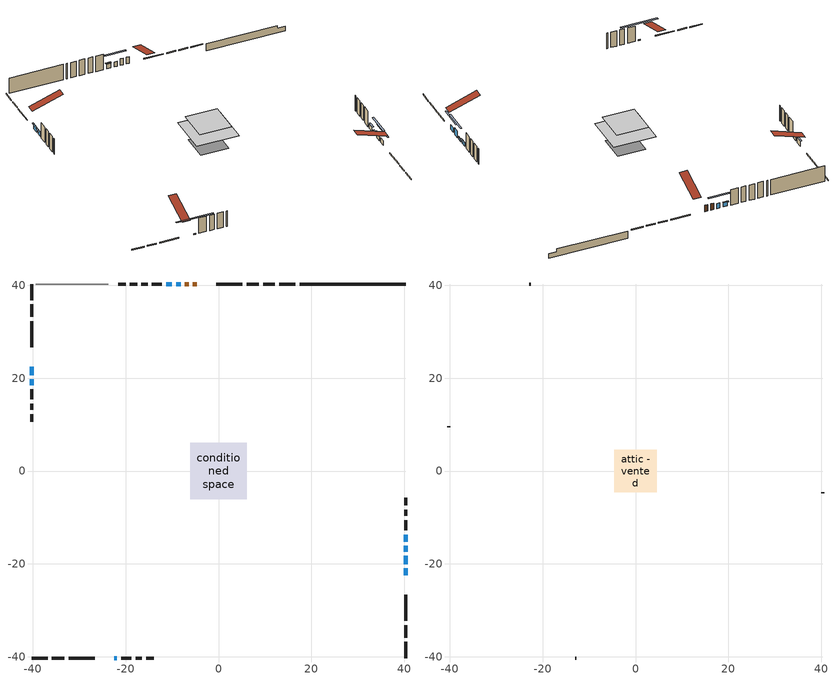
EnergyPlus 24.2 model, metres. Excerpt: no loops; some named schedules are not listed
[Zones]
conditioned space
 floor outside (Floor1 construction): -2.18,-2.18 -2.18,2.18 2.18,2.18 2.18,-2.18 z0.56
 floor adiabatic (AdiabaticFloorConstruction): -6.1,-6.1 -6.1,6.1 6.1,6.1 6.1,-6.1 z3
 floor foundation (Slab1 construction): -4.01,-4.01 -4.01,4.01 4.01,4.01 4.01,-4.01 z-1.73
 wall outside (RimJoist1 construction): 16.56,40.29 13.07,40.29 / -40.29,-40.29 -36.81,-40.29 / -40.29,40.29 -40.29,36.81 / 40.29,-40.29 40.29,-36.81 z0.56:0.86
 wall outside (RimJoist3 construction): 8.71,40.29 6.06,40.29 / -35.88,-40.29 -33.22,-40.29 / -40.29,35.88 -40.29,33.22 / 40.29,-35.88 40.29,-33.22 z0.56:0.86
 wall outside (RimJoist4 construction): 5.13,40.29 -0.46,40.29 / -32.29,-40.29 -26.71,-40.29 / -40.29,32.29 -40.29,26.71 / 40.29,-32.29 40.29,-26.71 z0.56:0.86
 wall outside (AdiabaticWallConstruction 1): -4.66,40.29 -5.5,40.29 / -6.42,40.29 -7.26,40.29 z0.56:2.59
 wall outside (AdiabaticWallConstruction): 40.29,-22.5 40.29,-20.97 / -40.29,22.5 -40.29,20.67 z0.56:2.08; -22.5,-40.29 -21.89,-40.29 z0.56:0.87; 40.29,-20.05 40.29,-18.29 z0.56:2.54; -8.18,40.29 -9.1,40.29 z0.56:2.09; 40.29,-17.36 40.29,-16.14 z0.56:1.17; 40.29,-15.22 40.29,-13.69 z0.56:1.78; -10.03,40.29 -11.25,40.29 / -40.29,19.74 -40.29,18.52 z0.56:1.96
 wall outside (Wall1 construction): -12.18,40.29 -14.35,40.29 / -20.96,-40.29 -18.78,-40.29 / -40.29,17.59 -40.29,15.42 / 40.29,-12.76 40.29,-10.59 z0.56:5.44
 wall outside (Wall2 construction): -15.28,40.29 -16.61,40.29 / -17.85,-40.29 -16.52,-40.29 / -40.29,14.49 -40.29,13.16 / 40.29,-9.66 40.29,-8.33 z0.56:5.44
 wall outside (Wall4 construction): -20.01,40.29 -21.64,40.29 / -15.6,-40.29 -13.96,-40.29 / -40.29,12.23 -40.29,10.6 / 40.29,-7.4 40.29,-5.77 z0.56:5.44
 wall foundation (FoundationWall1 construction): 17.49,40.29,-1.73 17.49,40.29,0.56 38.01,40.29,0.56 38.01,40.29,-0.26 40.29,40.29,-0.26 40.29,40.29,-1.73
 wall othersidecoefficients (RimJoist2 construction): 12.15,40.29 9.64,40.29 z0.56:0.86
 wall othersidecoefficients (Wall3 construction): -17.54,40.29 -19.08,40.29 z0.56:5.44
 wall adiabatic (Wall6 construction): -23.78,40.29 -39.36,40.29 z0.56:5.44
 window (WindowConstruction): 40.29,-22.5 40.29,-20.97 z0.56:2.08
 window (WindowConstruction 8): -22.5,-40.29 -21.89,-40.29 z0.56:0.86
 window (WindowConstruction 1): 40.29,-20.05 40.29,-18.29 z0.56:2.54
 window (WindowConstruction 2): -8.18,40.29 -9.1,40.29 z0.56:2.08
 window (WindowConstruction 3): 40.29,-17.36 40.29,-16.14 z0.56:1.17
 window (WindowConstruction 4): 40.29,-15.22 40.29,-13.69 z0.56:1.78
 window (WindowConstruction 5): -10.03,40.29 -11.25,40.29 z0.56:1.96
 window (WindowConstruction 6): -40.29,22.5 -40.29,20.67 z0.56:2.08
 window (WindowConstruction 7): -40.29,19.74 -40.29,18.52 z0.56:1.96
 door (Door): -4.66,40.29 -5.5,40.29 z0.56:2.59
 door (Door 1): -6.42,40.29 -7.26,40.29 z0.56:2.59
 ceiling adiabatic (AdiabaticFloorConstruction): 6.1,-6.1 6.1,6.1 -6.1,6.1 -6.1,-6.1 z3
attic - vented
 floor to conditioned space (Floor2 construction Reversed): -4.58,-4.58 -4.58,4.58 4.58,4.58 4.58,-4.58 z5.44
 wall outside (Wall5 construction): -22.57,40.29 -22.86,40.29 / -13.03,-40.29 -12.75,-40.29 / -40.29,9.67 -40.29,9.38 / 40.29,-4.84 40.29,-4.55 z0.56:5.44
 roof outside (Roof1 construction): -3.73,40.29,5.44 -3.73,31.37,8.41 -1.38,31.37,8.41 -1.38,40.29,5.44; -23.43,-40.29,5.44 -23.43,-31.37,8.41 -25.78,-31.37,8.41 -25.78,-40.29,5.44; -40.29,23.43,5.44 -31.37,23.43,8.41 -31.37,25.78,8.41 -40.29,25.78,5.44; 40.29,-23.43,5.44 31.37,-23.43,8.41 31.37,-25.78,8.41 40.29,-25.78,5.44
shading: 40.29,-18.33 40.29,-25.14 40.7,-25.14 40.7,-18.33 z4.72; -16.81,-40.29 -27.58,-40.29 -27.58,-40.7 -16.81,-40.7 z5.95; 40.29,-15.65 40.29,-22.68 40.7,-22.68 40.7,-15.65 z5.18; -11.74,40.29 -5.54,40.29 -5.54,40.7 -11.74,40.7 z4.72; 40.29,-15.94 40.29,-17.56 40.7,-17.56 40.7,-15.94 z1.37; 40.29,-13.49 40.29,-15.42 40.7,-15.42 40.7,-13.49 z1.98; -11.45,40.29 -9.83,40.29 -9.83,40.7 -11.45,40.7 z2.16; -40.29,20.47 -40.29,22.7 -40.7,22.7 -40.7,20.47 z2.29; -40.29,18.32 -40.29,19.94 -40.7,19.94 -40.7,18.32 z2.16
[Building]
Building 1: Terrain=Suburbs
[Site:Location]
Toronto City Centre_ON: Latitude {deg}=43.63; Longitude {deg}=-79.39; Time Zone {hr}=-5; Elevation {m}=77; Keep Site Location Information=Yes
[Site:GroundTemperature:Shallow]
5.01852, 3.26908, 3.12898, 3.95918, 7.29196, 10.6092, 13.4851, 15.3069, 15.4617, 13.9799, 11.1774, 7.9619
[Site:WaterMainsTemperature]
Calculation Method=Schedule; Temperature Schedule=mains temperature schedule
[Material] Roughness=Rough; Thermal Absorptance=0.9
Name | Thickness {m} | Conductivity {W/m-K} | Density {kg/m3} | Specific Heat {J/kg-K} | Solar Absorptance | Visible Absorptance
asphalt or fiberglass shingles | 0.00635 | 0.162714 | 1121.4 | 1465.45 | 0.4 | 0.4
ceiling loosefill ins | 0.169333 | 0.0480833 | 16.02 | 1046.75 | 0.7 | 0.7
ceiling stud and cavity | 0.1397 | 0.143987 | 65.682 | 1177.47 | 0.7 | 0.7
concrete 4.0 in. | 0.1016 | 1.803125 | 2242.8 | 837.4 | 0.7 | 0.7
concrete 8.0 in. | 0.2032 | 1.803125 | 2242.8 | 837.4 | 0.7 | 0.7
door material | 0.04445 | 0.053851 | 512.64 | 1214.23 | 0.7 | 0.7
exterior vertical ins | 0.0457286 | 0.029427 | 32.04 | 1214.23 | 0.7 | 0.7
floor covering | 0.0127 | 0.0433444 | 54.468 | 1339.84 | 0.6 | 0.6
floor rigid ins | 0.103632 | 0.029427 | 32.04 | 1214.23 | 0.7 | 0.7
floor rigid ins 1; wall rigid ins 1 | 0.512978 | 0.029427 | 32.04 | 1214.23 | 0.7 | 0.7
floor stud and cavity | 0.1397 | 0.136039 | 92.3553 | 1139.71 | 0.7 | 0.7
floor stud and cavity 1 | 0.1397 | 1.75129 | 37.0049 | 1207.88 | 0.7 | 0.7
furniture material conditioned space 1 | 0.1524 | 0.115458 | 640.8 | 1214.23 | 0.6 | 0.6
gypsum board | 0.0127 | 0.160291 | 801 | 837.4 | 0.6 | 0.6
gypsum board 1 | 0.0127 | 0.160291 | 801 | 837.4 | 0.7 | 0.7
osb sheathing 0.5 in. | 0.0127 | 0.115458 | 512.64 | 1214.23 | 0.7 | 0.7
osb sheathing 0.5 in. 1 | 0.0127 | 0.115458 | 512.64 | 1214.23 | 0.4 | 0.4
osb sheathing 0.75 in. | 0.01905 | 0.115458 | 512.64 | 1214.23 | 0.7 | 0.7
osb sheathing 2.0 in. | 0.0508 | 0.115458 | 512.64 | 1214.23 | 0.7 | 0.7
rim joist rigid ins; rim joist rigid ins 1 | 0.051816 | 0.029427 | 32.04 | 1214.23 | 0.7 | 0.7
rim joist stud and cavity | 0.0508 | 0.0348607 | 125.044 | 1163.47 | 0.6 | 0.6
rim joist stud and cavity 1 | 0.0508 | 0.0412069 | 125.044 | 1163.47 | 0.6 | 0.6
rim joist stud and cavity 2 | 0.0508 | 0.0405436 | 125.044 | 1163.47 | 0.6 | 0.6
rim joist stud and cavity 3 | 0.0508 | 0.0345269 | 125.044 | 1163.47 | 0.6 | 0.6
wall rigid ins | 0.051816 | 0.029427 | 32.04 | 1214.23 | 0.4 | 0.4
wall stud and cavity | 0.1397 | 0.0829899 | 139.0536 | 1170.24 | 0.7 | 0.7
wall stud and cavity 1 | 0.1397 | 0.0837786 | 139.0536 | 1170.24 | 0.7 | 0.7
wall stud and cavity 2 | 0.1397 | 0.239304 | 139.0536 | 1170.24 | 0.7 | 0.7
wall stud and cavity 3 | 0.1397 | 0.0958194 | 139.0536 | 1170.24 | 0.7 | 0.7
wall stud and cavity 4 | 0.0889 | 6.1454 | 50.32683 | 1063.81 | 0.6 | 0.6
wall stud and cavity 5 | 0.1397 | 0.0756651 | 139.0536 | 1170.24 | 0.7 | 0.7
wall stud and cavity 6 | 0.0889 | 0.380278 | 52.3479 | 1209.89 | 0.7 | 0.7
wall stud and cavity 7 | 0.0889 | 0.391764 | 83.0341 | 1211.67 | 0.7 | 0.7
wood siding | 0.0254 | 0.102417 | 544.68 | 1172.36 | 0.4 | 0.4
wood siding 1 | 0.00254 | 0.102417 | 544.68 | 1172.36 | 0.4 | 0.4
wood siding 2; wood siding 3; wood siding 4 | 0.0254 | 0.102417 | 544.68 | 1172.36 | 0.7 | 0.7
[WindowMaterial:SimpleGlazingSystem]
Name | U-Factor {W/m2-K} | Solar Heat Gain Coefficient
WindowMaterial | 2.90089 | 0.68
WindowMaterial 1 | 4.26247 | 0.68
WindowMaterial 2 | 2.927009 | 0.66
WindowMaterial 3 | 2.96789 | 0.62
WindowMaterial 4 | 2.91111 | 0.68
WindowMaterial 5 | 2.91452 | 0.67
WindowMaterial 6 | 3.06555 | 0.49
[Construction]
AdiabaticFloorConstruction: floor stud and cavity 1, floor rigid ins 1, osb sheathing 0.75 in., floor covering
AdiabaticWallConstruction: wood siding 3, wall rigid ins 1, wall stud and cavity 6, gypsum board
AdiabaticWallConstruction 1: wood siding 4, wall rigid ins 1, wall stud and cavity 6, gypsum board
Door; Door 1: door material
Floor1 construction: floor stud and cavity, floor rigid ins, osb sheathing 0.75 in., floor covering
Floor2 construction Reversed: gypsum board, ceiling stud and cavity, ceiling loosefill ins
FoundationWall1 construction: concrete 8.0 in., gypsum board 1
furniture construction conditioned space 1: furniture material conditioned space 1
PartitionWallConstruction: gypsum board, wall stud and cavity 7, gypsum board
RimJoist1 construction: wood siding 2, rim joist rigid ins, osb sheathing 2.0 in., rim joist stud and cavity
RimJoist2 construction: rim joist rigid ins 1, osb sheathing 2.0 in., rim joist stud and cavity 1
RimJoist3 construction: wood siding 2, rim joist rigid ins, osb sheathing 2.0 in., rim joist stud and cavity 2
RimJoist4 construction: wood siding 2, rim joist rigid ins, osb sheathing 2.0 in., rim joist stud and cavity 3
Roof1 construction: asphalt or fiberglass shingles
Slab1 construction: concrete 4.0 in.
Wall1 construction: wood siding, osb sheathing 0.5 in., wall stud and cavity, gypsum board
Wall2 construction: wood siding, osb sheathing 0.5 in., wall stud and cavity 1, gypsum board
Wall3 construction: wall rigid ins, osb sheathing 0.5 in., wall stud and cavity 2, gypsum board
Wall4 construction: wood siding, osb sheathing 0.5 in., wall stud and cavity 3, gypsum board
Wall5 construction: wood siding 1, wall stud and cavity 4
Wall6 construction: osb sheathing 0.5 in. 1, wall stud and cavity 5, gypsum board
WindowConstruction: WindowMaterial
WindowConstruction 1: WindowMaterial 1
WindowConstruction 2; WindowConstruction 6: WindowMaterial 2
WindowConstruction 3: WindowMaterial 3
WindowConstruction 4: WindowMaterial 4
WindowConstruction 5; WindowConstruction 7: WindowMaterial 5
WindowConstruction 8: WindowMaterial 6
[Zone] Multiplier=1; Part of Total Floor Area=Yes
Name | Volume {m3}
attic - vented | 40.4962
conditioned space | 539.4
[Space]
Name | Zone | Volume {m3}
attic - vented 1 | attic - vented | 40.4962
conditioned space 1 | conditioned space | 539.4
[ZoneInfiltration:EffectiveLeakageArea]
infil attic - vented 1: Zone or Space=attic - vented 1; Schedule=Always On Discrete; Effective Air Leakage Area {cm2}=3532.21; Stack Coefficient=0.000545908; Wind Coefficient=1.57863e-05
[ZoneMixing]
whole house fan mix: Zone or Space=attic - vented; Schedule=Always On Continuous; Design Flow Rate Calculation Method=Flow/Zone; Design Flow Rate {m3/s}=0; Source Zone or Space=conditioned space
[SurfaceProperty:OtherSideCoefficients]
other non-freezing space: Combined Convective/Radiative Film Coefficient {W/m2-K}=8.35; Constant Temperature Coefficient=1; External Dry-Bulb Temperature Coefficient=0; Ground Temperature Coefficient=0; Wind Speed Coefficient=0; Zone Air Temperature Coefficient=0; Constant Temperature Schedule=other non-freezing space; Previous Other Side Temperature Coefficient=0
[SurfaceProperty:ExposedFoundationPerimeter]
Slab1: Exposed Perimeter Calculation Method=TotalExposedPerimeter; Total Exposed Perimeter {m}=22.802
[InternalMass] Zone or ZoneList=conditioned space; Space or SpaceList=conditioned space 1
Name | Construction | Surface Area {m2}
furniture mass conditioned space 1 | furniture construction conditioned space 1 | 92.7802
partition wall mass | PartitionWallConstruction | 231.95
[Lights]
interior lighting: Zone or ZoneList or Space or SpaceList=conditioned space 1; Schedule=interior lighting schedule; Design Level Calculation Method=LightingLevel; Lighting Level {W}=343.2; Return Air Fraction=0; Fraction Radiant=0.6; Fraction Visible=0.2; Fraction Replaceable=1
[People]
occupants: Zone or ZoneList or Space or SpaceList=conditioned space 1; Number of People Schedule=occupants schedule; Number of People Calculation Method=People; Number of People=3; Fraction Radiant=0.314171; Sensible Heat Fraction=0.56303; Activity Level Schedule=occupants activity schedule; Carbon Dioxide Generation Rate {m3/s-W}=0; Enable ASHRAE 55 Comfort Warnings=No; Mean Radiant Temperature Calculation Type=EnclosureAveraged
[ElectricEquipment] Zone or ZoneList or Space or SpaceList=conditioned space 1; Design Level Calculation Method=EquipmentLevel
Name | Schedule | Design Level {W} | Fraction Latent | Fraction Radiant | Fraction Lost
clothes dryer | clothes dryer schedule | 140.772 | 0.015 | 0.081 | 0.85
clothes washer | clothes washer schedule | 32.1985 | 0.03 | 0.162 | 0.7
cooking range | cooking range schedule | 208.969 | 0.08 | 0.432 | 0.2
dishwasher | dishwasher schedule | 66.8632 | 0.3 | 0.18 | 0.4
fridge | fridge schedule | 72.9452 | 0 | 0.6 | 0
mech vent bath fan 0 | mech vent bath fan 0 schedule | 50.2 | 0 | 0 | 1
mech vent bath fan 1 | mech vent bath fan 1 schedule | 50.2 | 0 | 0 | 1
mech vent bath fan 2 | mech vent bath fan 2 schedule | 50.2 | 0 | 0 | 1
mech vent bath fan 3 | mech vent bath fan 3 schedule | 50.2 | 0 | 0 | 1
mech vent house fan | mech vent house fan schedule | 0 | 0 | 0 | 1
mech vent house fan cfis | mech vent house fan cfis schedule | 0 | 0 | 0 | 0
mech vent range fan 0 | mech vent range fan 0 schedule | 57 | 0 | 0 | 1
misc plug loads | misc plug loads schedule | 494.7 | 0.045 | 0.513 | 0.1
whole house fan | Always On Discrete | 0 | 0 | 0 | 1
[OtherEquipment] Zone or ZoneList or Space or SpaceList=conditioned space 1; Design Level Calculation Method=EquipmentLevel
Name | Fuel Type | Schedule | Design Level {W} | Fraction Latent | Fraction Radiant | Fraction Lost
clothes dryer 1 | Electricity | clothes dryer schedule | 0 | 0.015 | 0.081 | 0.85
cooking range 1 | Electricity | cooking range schedule | 0 | 0.08 | 0.432 | 0.2
general water use latent | None | general water use schedule | 59.3978 | 1 | 0 | 0
general water use sensible | None | general water use schedule | -58.539 | 0 | 0.6 | 0
mech vent house fan latent load | None | Always On Discrete | 0 | 1 | 0 | 0
mech vent house fan sensible load | None | Always On Discrete | 0 | 0 | 0 | 0
water heater energy adjustment1 | NaturalGas | Always On Discrete | 0.01 | 0 | 0 | 1
[ZoneInfiltration:DesignFlowRate] Zone or ZoneList or Space or SpaceList=conditioned space 1; Schedule=Always On Discrete; Design Flow Rate Calculation Method=Flow/Zone; Design Flow Rate {m3/s}=0
infil flow; natural vent flow; whole house fan flow
[AvailabilityManager:Scheduled]
central ac and furnace airloop Availability Manager: Schedule=Always On Discrete
[Foundation:Kiva]
Foundation Kiva 1: Initial Indoor Air Temperature {C}=18; Wall Height Above Grade {m}=0.559979; Wall Depth Below Slab {m}=0.2032; Custom Block Material Name 1=exterior vertical ins; Custom Block Depth 1 {m}=2.28999; Custom Block X Position 1 {m}=0.2159; Custom Block Z Position 1 {m}=0
[Foundation:Kiva:Settings]
Soil Conductivity {W/m-K}=0.849921; Soil Density {kg/m3}=1842.3; Soil Specific Heat {J/kg-K}=418.7; Ground Solar Absorptivity=0.9; Ground Thermal Absorptivity=0.9; Ground Surface Roughness {m}=0.03; Far-Field Width {m}=40; Deep-Ground Boundary Condition=ZeroFlux; Deep-Ground Depth {m}=40; Minimum Cell Dimension {m}=0.2; Maximum Cell Growth Coefficient=3; Simulation Timestep=Timestep
[Exterior:Lights]
exterior lighting: Schedule=exterior lighting schedule; Design Level {W}=75.6
[EnergyManagementSystem:GlobalVariable]
central_ac_and_furnace_airloop_Fan_RTF
infil_program_Qfan
infil_program_Qinf
natural_vent_program_Qnv
natural_vent_program_Qwhf
[EnergyManagementSystem:Sensor]
Name | Output:Variable or Output:Meter Index Key | Output:Variable or Output:Meter
airflow_gain | infil flow | Infiltration Sensible Heat Gain Energy
airflow_gain_1 | natural vent flow | Infiltration Sensible Heat Gain Energy
airflow_gain_2 | whole house fan flow | Infiltration Sensible Heat Gain Energy
airflow_loss | infil flow | Infiltration Sensible Heat Loss Energy
airflow_loss_1 | natural vent flow | Infiltration Sensible Heat Loss Energy
airflow_loss_2 | whole house fan flow | Infiltration Sensible Heat Loss Energy
clg_load_cond |  | Cooling:EnergyTransfer:Zone:CONDITIONED SPACE
clg_sp_s; clg_sp_s_1 | cooling setpoint | Schedule Value
clothes_dryer_exhaust_0_sch_s | clothes dryer exhaust 0 schedule | Schedule Value
cool_season | cooling season schedule | Schedule Value
htg_load_cond |  | Heating:EnergyTransfer:Zone:CONDITIONED SPACE
htg_sp_s; htg_sp_s_1 | heating setpoint | Schedule Value
ig_ee_conv | clothes dryer | Electric Equipment Convective Heating Energy
ig_ee_conv_2 | cooking range | Electric Equipment Convective Heating Energy
ig_ee_conv_4 | fridge | Electric Equipment Convective Heating Energy
ig_ee_conv_5 | misc plug loads | Electric Equipment Convective Heating Energy
ig_ee_conv_6 | whole house fan | Electric Equipment Convective Heating Energy
ig_ee_rad | clothes dryer | Electric Equipment Radiant Heating Energy
ig_ee_rad_2 | cooking range | Electric Equipment Radiant Heating Energy
ig_ee_rad_4 | fridge | Electric Equipment Radiant Heating Energy
ig_ee_rad_5 | misc plug loads | Electric Equipment Radiant Heating Energy
ig_ee_rad_6 | whole house fan | Electric Equipment Radiant Heating Energy
ig_lgt_conv | interior lighting | Lights Convective Heating Energy
ig_lgt_rad | interior lighting | Lights Radiant Heating Energy
ig_lgt_vis | interior lighting | Lights Visible Radiation Heating Energy
ig_oe_conv | clothes dryer 1 | Other Equipment Convective Heating Energy
ig_oe_conv_1 | cooking range 1 | Other Equipment Convective Heating Energy
ig_oe_conv_2 | general water use latent | Other Equipment Convective Heating Energy
ig_oe_conv_3 | general water use sensible | Other Equipment Convective Heating Energy
ig_oe_conv_4 | water heater energy adjustment1 | Other Equipment Convective Heating Energy
ig_oe_rad | clothes dryer 1 | Other Equipment Radiant Heating Energy
ig_oe_rad_1 | cooking range 1 | Other Equipment Radiant Heating Energy
ig_oe_rad_2 | general water use latent | Other Equipment Radiant Heating Energy
ig_oe_rad_3 | general water use sensible | Other Equipment Radiant Heating Energy
ig_oe_rad_4 | water heater energy adjustment1 | Other Equipment Radiant Heating Energy
ig_ppl_conv | occupants | People Convective Heating Energy
ig_ppl_rad | occupants | People Radiant Heating Energy
im_conv | furniture mass conditioned space 1 | Surface Inside Face Convection Heat Gain Energy
im_conv_1 | partition wall mass | Surface Inside Face Convection Heat Gain Energy
im_ig | furniture mass conditioned space 1 | Surface Inside Face Internal Gains Radiation Heat Gain Energy
im_ig_1 | partition wall mass | Surface Inside Face Internal Gains Radiation Heat Gain Energy
im_lgt | furniture mass conditioned space 1 | Surface Inside Face Lights Radiation Heat Gain Energy
im_lgt_1 | partition wall mass | Surface Inside Face Lights Radiation Heat Gain Energy
im_sol | furniture mass conditioned space 1 | Surface Inside Face Solar Radiation Heat Gain Energy
im_sol_1 | partition wall mass | Surface Inside Face Solar Radiation Heat Gain Energy
im_surf | furniture mass conditioned space 1 | Surface Inside Face Net Surface Thermal Radiation Heat Gain Energy
im_surf_1 | partition wall mass | Surface Inside Face Net Surface Thermal Radiation Heat Gain Energy
mech_vent_bath_fan_0_sch_s | mech vent bath fan 0 schedule | Schedule Value
mech_vent_bath_fan_1_sch_s | mech vent bath fan 1 schedule | Schedule Value
mech_vent_bath_fan_2_sch_s | mech vent bath fan 2 schedule | Schedule Value
mech_vent_bath_fan_3_sch_s | mech vent bath fan 3 schedule | Schedule Value
mech_vent_range_fan_0_sch_s | mech vent range fan 0 schedule | Schedule Value
mv_conv | mech vent bath fan 0 | Electric Equipment Convective Heating Energy
mv_conv_1 | mech vent bath fan 1 | Electric Equipment Convective Heating Energy
mv_conv_2 | mech vent bath fan 2 | Electric Equipment Convective Heating Energy
mv_conv_3 | mech vent bath fan 3 | Electric Equipment Convective Heating Energy
mv_conv_4 | mech vent house fan | Electric Equipment Convective Heating Energy
mv_conv_5 | mech vent house fan cfis | Electric Equipment Convective Heating Energy
mv_conv_6 | mech vent range fan 0 | Electric Equipment Convective Heating Energy
mv_conv_7 | mech vent house fan latent load | Other Equipment Convective Heating Energy
mv_conv_8 | mech vent house fan sensible load | Other Equipment Convective Heating Energy
mv_rad | mech vent bath fan 0 | Electric Equipment Radiant Heating Energy
mv_rad_1 | mech vent bath fan 1 | Electric Equipment Radiant Heating Energy
mv_rad_2 | mech vent bath fan 2 | Electric Equipment Radiant Heating Energy
mv_rad_3 | mech vent bath fan 3 | Electric Equipment Radiant Heating Energy
mv_rad_4 | mech vent house fan | Electric Equipment Radiant Heating Energy
mv_rad_5 | mech vent house fan cfis | Electric Equipment Radiant Heating Energy
mv_rad_6 | mech vent range fan 0 | Electric Equipment Radiant Heating Energy
mv_rad_7 | mech vent house fan latent load | Other Equipment Radiant Heating Energy
mv_rad_8 | mech vent house fan sensible load | Other Equipment Radiant Heating Energy
natural_vent_s | natural vent schedule | Schedule Value
oa_temp |  | Site Outdoor Air Drybulb Temperature
out_pb_s |  | Site Outdoor Air Barometric Pressure
out_wt_s |  | Site Outdoor Air Humidity Ratio
site_vw_s |  | Site Wind Speed
ss_back_out | Window1 | Surface Window Shortwave from Zone Back Out Window Heat Transfer Rate
ss_back_out_1 | Window10 | Surface Window Shortwave from Zone Back Out Window Heat Transfer Rate
ss_back_out_2 | Window2 | Surface Window Shortwave from Zone Back Out Window Heat Transfer Rate
ss_back_out_3 | Window3 | Surface Window Shortwave from Zone Back Out Window Heat Transfer Rate
ss_back_out_4 | Window4 | Surface Window Shortwave from Zone Back Out Window Heat Transfer Rate
ss_back_out_5 | Window5 | Surface Window Shortwave from Zone Back Out Window Heat Transfer Rate
ss_back_out_6 | Window6 | Surface Window Shortwave from Zone Back Out Window Heat Transfer Rate
ss_back_out_7 | Window7 | Surface Window Shortwave from Zone Back Out Window Heat Transfer Rate
ss_back_out_8 | Window9 | Surface Window Shortwave from Zone Back Out Window Heat Transfer Rate
ss_conv | Door1 | Surface Inside Face Convection Heat Gain Energy
ss_conv_1 | Door2 | Surface Inside Face Convection Heat Gain Energy
ss_conv_10 | Window9 | Surface Inside Face Convection Heat Gain Energy
ss_conv_2 | Window1 | Surface Inside Face Convection Heat Gain Energy
ss_conv_3 | Window10 | Surface Inside Face Convection Heat Gain Energy
ss_conv_4 | Window2 | Surface Inside Face Convection Heat Gain Energy
ss_conv_5 | Window3 | Surface Inside Face Convection Heat Gain Energy
ss_conv_6 | Window4 | Surface Inside Face Convection Heat Gain Energy
ss_conv_7 | Window5 | Surface Inside Face Convection Heat Gain Energy
ss_conv_8 | Window6 | Surface Inside Face Convection Heat Gain Energy
ss_conv_9 | Window7 | Surface Inside Face Convection Heat Gain Energy
ss_ig | Door1 | Surface Inside Face Internal Gains Radiation Heat Gain Energy
ss_ig_1 | Door2 | Surface Inside Face Internal Gains Radiation Heat Gain Energy
ss_ig_10 | Window9 | Surface Inside Face Internal Gains Radiation Heat Gain Energy
ss_ig_2 | Window1 | Surface Inside Face Internal Gains Radiation Heat Gain Energy
ss_ig_3 | Window10 | Surface Inside Face Internal Gains Radiation Heat Gain Energy
ss_ig_4 | Window2 | Surface Inside Face Internal Gains Radiation Heat Gain Energy
ss_ig_5 | Window3 | Surface Inside Face Internal Gains Radiation Heat Gain Energy
ss_ig_6 | Window4 | Surface Inside Face Internal Gains Radiation Heat Gain Energy
ss_ig_7 | Window5 | Surface Inside Face Internal Gains Radiation Heat Gain Energy
ss_ig_8 | Window6 | Surface Inside Face Internal Gains Radiation Heat Gain Energy
ss_ig_9 | Window7 | Surface Inside Face Internal Gains Radiation Heat Gain Energy
ss_lgt | Door1 | Surface Inside Face Lights Radiation Heat Gain Energy
ss_lgt_1 | Door2 | Surface Inside Face Lights Radiation Heat Gain Energy
ss_sol | Door1 | Surface Inside Face Solar Radiation Heat Gain Energy
ss_sol_1 | Door2 | Surface Inside Face Solar Radiation Heat Gain Energy
ss_surf | Door1 | Surface Inside Face Net Surface Thermal Radiation Heat Gain Energy
ss_surf_1 | Door2 | Surface Inside Face Net Surface Thermal Radiation Heat Gain Energy
ss_surf_10 | Window9 | Surface Inside Face Net Surface Thermal Radiation Heat Gain Energy
ss_surf_2 | Window1 | Surface Inside Face Net Surface Thermal Radiation Heat Gain Energy
ss_surf_3 | Window10 | Surface Inside Face Net Surface Thermal Radiation Heat Gain Energy
ss_surf_4 | Window2 | Surface Inside Face Net Surface Thermal Radiation Heat Gain Energy
